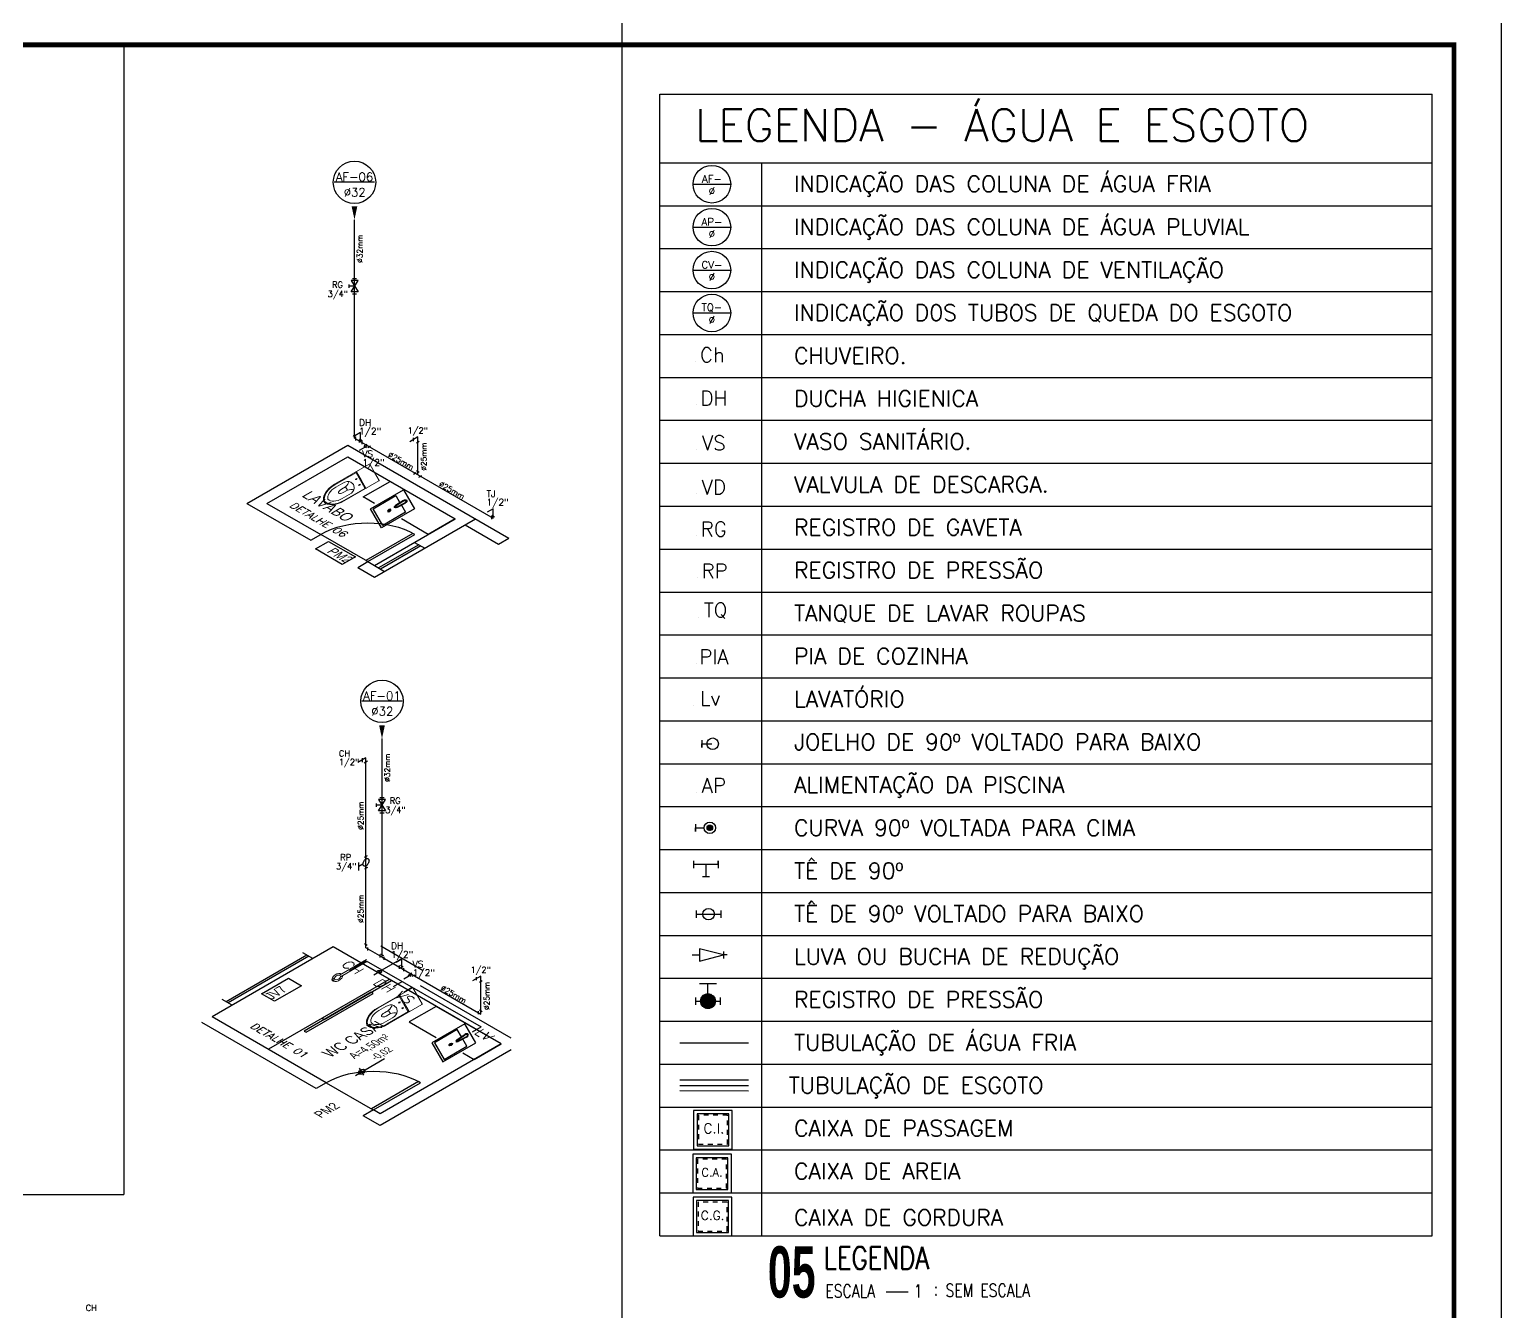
# Model space of a CAD drawing. Header units: millimetres. Extents: x 3923 to 4007, y 744 to 982.
# Drawn here: x 3976.16 to 4007.13, y 775.73 to 802.71 of the extents above; entities that cross this region are included whole.
import ezdxf
from ezdxf.enums import TextEntityAlignment as Align

# ---------------------------------------------------------------- set-up
doc = ezdxf.new("R2010")
doc.units = ezdxf.units.MM
doc.header["$LTSCALE"] = 20
for name, pattern in [('HIDDEN', [0.375, 0.25, -0.125]), ('HIDDEN2', [0.1875, 0.125, -0.0625]), ('HIDDENX2', [0.75, 0.5, -0.25])]:
    doc.linetypes.add(name, pattern=pattern)
for name, color, linetype in [('A-PEN-B', 5, 'Continuous'), ('A-PEN-R', 1, 'Continuous'), ('A-PEN-Y', 2, 'Continuous'), ('AF', 5, 'Continuous'), ('CONEXAO_AG_FRIA', 2, 'Continuous'), ('CONEXÃO_HIDRÁULICA', 2, 'Continuous'), ('Diametro', 2, 'Continuous'), ('E-txt-g', 3, 'Continuous'), ('Eixo', 4, 'HIDDENX2'), ('Esgoto', 5, 'Continuous'), ('HIDRO 01', 4, 'Continuous'), ('HIDROGRAFIA', 4, 'Continuous'), ('HIDROSSANITÁRIO', 8, 'Continuous'), ("LINHA - PROJETU'S", 1, 'Continuous'), ('MOB', 251, 'Continuous'), ("PRANCHA - PROJETU'S", 7, 'Continuous'), ('Prumadas_L', 1, 'Continuous'), ('Prumadas_Q', 3, 'Continuous'), ('Prumadas_T', 2, 'Continuous'), ('TUBULAÇÃO_ESGOTO', 5, 'Continuous'), ('TUBULAÇÃO_HIDRÁULICA', 5, 'Continuous'), ('TXT_0', 7, 'Continuous'), ('TXT_1', 2, 'Continuous'), ('TXT_2', 6, 'Continuous')]:
    doc.layers.add(name, color=color, linetype=linetype)
doc.layers.add('E-Lay-9', color=9, linetype='Continuous', lineweight=9)
doc.layers.add('E-Txt-W', color=7, linetype='Continuous', lineweight=20)
doc.styles.add('ADITIVOCAD', font='ROMANS.shx')
doc.styles.add('F2', font='ARIALN.TTF')
doc.styles.add('R80', font='simplex.shx', dxfattribs={"height": 12})
doc.styles.add('REG140', font='romans.shx', dxfattribs={"width": 0.8, "height": 0.35})
doc.styles.add('REG60', font='romans.shx', dxfattribs={"width": 0.8, "height": 0.15})
doc.styles.add('REG80', font='romans.shx', dxfattribs={"width": 0.8, "height": 0.2})
doc.styles.add('ROMANS', font='romans__.ttf', dxfattribs={"height": 0.1})
doc.styles.add('SANSSERIF2', font='sanssb__.ttf', dxfattribs={"width": 0.8})
doc.styles.get("Standard").update_dxf_attribs({"font": 'arial.ttf'})

# ---------------------------------------------------------------- blocks, each defined once
blk = doc.blocks.new('ADFSGASDFG')
at = {"layer": "PRANCHA - PROJETU'S", "color": 1}
blk.add_line((360.678, 47.946), (360.678, 107.346), dxfattribs=at)
at = {"layer": "PRANCHA - PROJETU'S", "color": 4, "const_width": 0.1}
blk.add_lwpolyline([(279.078, 106.346), (359.678, 106.346), (359.678, 48.946), (279.078, 48.946)], close=True, dxfattribs=at)
blk = doc.blocks.new('CRBODADOSÇ')
at = {"layer": "PRANCHA - PROJETU'S", "color": 3}
blk.add_line((164.825, 196.917), (165.288, 196.917), dxfattribs=at)
at = {"layer": "PRANCHA - PROJETU'S", "color": 3, "style": 'REG80', "width": 0.8}
for s, p in [('ESCALA', (163.548, 196.799)), ('1', (165.407, 196.799)), (':', (165.829, 196.842))]:
    blk.add_text(s, height=0.27, dxfattribs=at).set_placement(p)
at = {"layer": "PRANCHA - PROJETU'S", "color": 2, "style": 'REG140', "width": 0.8}
for tag, p in [('PROJETO', (163.521, 198.067)), ('DESENHO', (163.516, 197.395))]:
    blk.add_attdef(tag, p, '', height=0.472, dxfattribs=at)
at = {"layer": "PRANCHA - PROJETU'S", "style": 'SANSSERIF2', "width": 0.6}
blk.add_attdef('00', text='', height=1.08, dxfattribs=at).set_placement((162.84, 196.795), align=Align.CENTER)
at = {"layer": "PRANCHA - PROJETU'S", "color": 3, "style": 'REG80', "width": 0.8}
blk.add_attdef('ESCALA', (166.075, 196.813), '', height=0.27, dxfattribs=at)
blk = doc.blocks.new('Adh_Afn')
blk.add_line((-0.25, 0), (0.25, 0))
blk.add_circle((0, 0), 0.25)
at = {"flags": 8}
for tag, p in [('$AF', (0, 0.07)), ('$DIAM', (0, -0.091))]:
    blk.add_attdef(tag, text='', height=0.1, dxfattribs=at).set_placement(p, align=Align.MIDDLE)
blk = doc.blocks.new('ADH_HIUTILIZ1')
blk.add_line((0.12, 0), (0.12, 0))
at = {"flags": 8}
blk.add_attdef('$N', text='', height=0.09, dxfattribs=at).set_placement((0.2262, 0.0422), align=Align.MIDDLE)
blk = doc.blocks.new('Adh_cx_j90b')
blk.add_lwpolyline([(-0.068, 0.0225), (-0.068, -0.0225), (-0.068, 0), (-0.0056, 0)])
blk.add_circle((0, 0), 0.0359)
blk = doc.blocks.new('Adh_cx_c90c')
h = blk.add_hatch()
h.set_pattern_fill('_U', color=256, scale=0.002, angle=45, style=0, double=1, pattern_type=0)
h.set_pattern_definition([(45, (-6.0733674, -5.0413484), (-0.00141421356, 0.00141421356), []), (135, (-6.0733674, -5.0413484), (-0.00141421356, -0.00141421356), [])])
h.paths.add_polyline_path([(-0.017, 0, 1), (0.017, 0, 1)])
blk.add_lwpolyline([(-0.088, 0.0225), (-0.088, -0.0225), (-0.088, 0), (-0.0359, 0)])
for radius in [0.0359, 0.017]:
    blk.add_circle((0, 0), radius)
blk = doc.blocks.new('Adh_cx_te90')
for p, q in [((-0.075, -0.0225), (-0.075, 0.0225)), ((0.075, 0), (-0.075, 0)), ((0, -0.075), (0, 0)), ((0.075, 0), (0.075, 0.0225)), ((0.075, 0.0225), (0.075, -0.0225)), ((-0.0225, -0.075), (0.0225, -0.075))]:
    blk.add_line(p, q)
blk = doc.blocks.new('Adh_cx_te90b')
for p, q in [((-0.078, 0.0225), (-0.078, -0.0225)), ((-0.078, 0), (0.078, 0)), ((0.078, -0.0225), (0.078, 0.0225))]:
    blk.add_line(p, q)
blk.add_circle((0, 0), 0.0359)
blk = doc.blocks.new('Adh_cx_lvr')
for p, q in [((0, 0), (-0.15, 0.0375)), ((-0.15, 0.0375), (-0.15, -0.0375)), ((-0.15, -0.0375), (0, 0)), ((0, 0.0225), (0, -0.0225)), ((-0.195, 0), (-0.15, 0)), ((0.0225, 0), (0, 0))]:
    blk.add_line(p, q)
blk = doc.blocks.new('Adh_acs_rg')
h = blk.add_hatch()
h.set_pattern_fill('_U', color=256, scale=0.002, angle=45, style=0, double=1)
h.set_pattern_definition([(45, (-7.4131718, -5.1711377), (-0.00141421356, 0.00141421356), []), (135, (-7.4131718, -5.1711377), (-0.00141421356, -0.00141421356), [])])
h.paths.add_polyline_path([(-0.046, 0, 1), (0.046, 0, 1)])
for p, q in [((0.0525, 0.1082), (-0.0525, 0.1082)), ((0, 0.046), (0, 0.1082)), ((-0.078, 0.0225), (-0.078, -0.0225)), ((0.078, -0.0225), (0.078, 0.0225)), ((-0.078, 0), (-0.046, 0)), ((0.046, 0), (0.078, 0))]:
    blk.add_line(p, q)
blk.add_circle((0, 0), 0.046)
blk = doc.blocks.new('Adhs_RefTbl')
at = {"color": 0, "linetype": 'ByBlock', "ltscale": 0.5}
blk.add_line((-0.321, 0), (0.321, 0), dxfattribs=at)
blk = doc.blocks.new('inp_cx')
for p, q in [((40, 40), (-40, 40)), ((-40, 40), (-40, -40)), ((40, -40), (40, 40)), ((-40, -40), (40, -40))]:
    blk.add_line(p, q)
at = {"color": 1, "linetype": 'Continuous', "ltscale": 0.5}
for p, q in [((33, 33), (-33, 33)), ((-33, 33), (-33, -33)), ((33, -33), (33, 33)), ((-33, -33), (33, -33))]:
    blk.add_line(p, q, dxfattribs=at)
at = {"color": 1, "linetype": 'HIDDEN', "ltscale": 0.5}
for p, q in [((30, 30), (-30, 30)), ((-30, 30), (-30, -30)), ((30, -30), (30, 30)), ((-30, -30), (30, -30))]:
    blk.add_line(p, q, dxfattribs=at)
at = {"style": 'R80'}
blk.add_text('C.I.', height=20.59, dxfattribs=at).set_placement((-19.6, -7.5))
blk = doc.blocks.new('_cxgordu')
for p, q in [((40, 40), (-40, 40)), ((-40, 40), (-40, -40)), ((40, -40), (40, 40)), ((-40, -40), (40, -40))]:
    blk.add_line(p, q)
at = {"color": 1, "linetype": 'Continuous', "ltscale": 0.5}
for p, q in [((33, 33), (-33, 33)), ((-33, 33), (-33, -33)), ((33, -33), (33, 33)), ((-33, -33), (33, -33))]:
    blk.add_line(p, q, dxfattribs=at)
at = {"color": 1, "linetype": 'HIDDEN', "ltscale": 0.5}
for p, q in [((30, 30), (-30, 30)), ((-30, 30), (-30, -30)), ((30, -30), (30, 30)), ((-30, -30), (30, -30))]:
    blk.add_line(p, q, dxfattribs=at)
at = {"style": 'R80'}
blk.add_text('C.G.', height=18.48, dxfattribs=at).set_placement((-24.3, -6.9))
blk = doc.blocks.new('_cxareia')
for p, q in [((40, 40), (-40, 40)), ((-40, 40), (-40, -40)), ((40, -40), (40, 40)), ((-40, -40), (40, -40))]:
    blk.add_line(p, q)
at = {"color": 1, "linetype": 'Continuous', "ltscale": 0.5}
for p, q in [((33, 33), (-33, 33)), ((-33, 33), (-33, -33)), ((33, -33), (33, 33)), ((-33, -33), (33, -33))]:
    blk.add_line(p, q, dxfattribs=at)
at = {"color": 1, "linetype": 'HIDDEN', "ltscale": 0.5}
for p, q in [((30, 30), (-30, 30)), ((-30, 30), (-30, -30)), ((30, -30), (30, 30)), ((-30, -30), (30, -30))]:
    blk.add_line(p, q, dxfattribs=at)
at = {"style": 'R80'}
blk.add_text('C.A.', height=17.28, dxfattribs=at).set_placement((-22, -6.1))
blk = doc.blocks.new('TXT-AMB75')
at = {"layer": 'E-txt-g', "style": 'REG80', "width": 0.8, "flags": 8}
blk.add_attdef('TXT', text='', height=0.2, dxfattribs=at).set_placement((0.005, 0.296), align=Align.CENTER)
at = {"layer": 'E-Txt-W', "style": 'REG60', "width": 0.8, "flags": 8}
blk.add_attdef('TXT', text='', height=0.15, dxfattribs=at).set_placement((0.005, 0.027), align=Align.CENTER)
blk = doc.blocks.new('NV')
at = {"color": 4, "linetype": 'ByBlock', "ltscale": 0.5}
for p, q in [((-1.414, -0.142), (-1.414, 0.107)), ((-1.539, -0.018), (-0.953, -0.018))]:
    blk.add_line(p, q, dxfattribs=at)
at = {"color": 4, "ltscale": 2.5}
blk.add_circle((-1.414, -0.018), 0.0622, dxfattribs=at)
at = {"color": 4}
for points in [[(-1.414, -0.018), (-1.458, 0.026), (-1.476, -0.018), (-1.472, 0.006)], [(-1.414, -0.018), (-1.414, 0.045), (-1.458, 0.026), (-1.438, 0.04)], [(-1.414, -0.018), (-1.352, -0.018), (-1.37, -0.062), (-1.357, -0.041)], [(-1.414, -0.018), (-1.37, -0.062), (-1.414, -0.08), (-1.39, -0.075)]]:
    blk.add_solid(points, dxfattribs=at)
at = {"layer": 'E-Txt-W', "color": 4, "ltscale": 2.5, "style": 'F2'}
blk.add_attdef('COTAPISO', (-1.306, 0.073), '', height=0.15, dxfattribs=at)
blk = doc.blocks.new('CUBA QUADRADA-flat-4-flat-1')
at = {"layer": 'MOB'}
blk.add_lwpolyline([(0, -0.2), (0.4, -0.2), (0.4, 0.2), (0, 0.2)], close=True, dxfattribs=at)
blk.add_lwpolyline([(0.1, -0.025), (0.1, -0.175), (0.375, -0.175), (0.375, 0.175), (0.1, 0.175), (0.1, 0.025)], dxfattribs=at)
for points in [[(0.155, -0.02), (0.055, -0.03, -1), (0.055, 0.03), (0.155, 0.02, -1)], [(0.155, -0.01), (0.055, -0.02, -1), (0.055, 0.02), (0.155, 0.01, -1)]]:
    blk.add_lwpolyline(points, format="xyb", close=True, dxfattribs=at)
for radius in [0.02, 0.0125]:
    blk.add_circle((0.238, 0), radius, dxfattribs=at)
blk = doc.blocks.new('vaso-s')
at = {"layer": 'E-Lay-9', "color": 8}
for p, q in [((0, 0.17), (0, 0)), ((0.426, 0.175), (0.005, 0.175)), ((0.16, 0.17), (0.16, 0.17)), ((0.16, 0.17), (0.16, 0)), ((0.426, 0.165), (0.165, 0.165)), ((0.17, 0), (0.17, 0.16)), ((0.213, 0.06), (0.189, 0.06)), ((0.201, 0.048), (0.201, 0.072)), ((0.341, 0.035), (0.341, 0)), ((0.391, 0.035), (0.341, 0.035)), ((0.431, 0.12), (0.346, 0.12)), ((0, -0.17), (0, 0)), ((0.16, -0.17), (0.16, 0)), ((0.17, 0), (0.17, -0.16)), ((0.213, -0.06), (0.189, -0.06)), ((0.201, -0.048), (0.201, -0.072)), ((0.341, -0.035), (0.341, 0)), ((0.391, -0.035), (0.341, -0.035)), ((0.431, -0.12), (0.346, -0.12)), ((0.426, -0.175), (0.005, -0.175)), ((0.16, -0.17), (0.16, -0.17)), ((0.426, -0.165), (0.165, -0.165))]:
    blk.add_line(p, q, dxfattribs=at)
for centre in [(0.201, 0.06), (0.201, -0.06)]:
    blk.add_circle(centre, 0.005, dxfattribs=at)
for centre, radius, start, end in [((0.005, 0.17), 0.005, 90, 180), ((0.155, 0.17), 0.005, 0, 90), ((0.165, 0.17), 0.00495, 180, 270), ((0.165, 0.16), 0.00495, 0, 90), ((0.426, -0.015), 0.19, 4.5281, 90), ((0.426, -0.015), 0.18, 4.7802, 90), ((0.518, -0.015), 0.262, 163.0355, 176.7233), ((0.346, 0.038), 0.0825, 90, 163.0355), ((0.375, 0.136), 0.107, 206.9395, 250.9647), ((0.391, -0.015), 0.05, 17.4576, 90), ((0.431, -0.015), 0.135, 6.3794, 90), ((0.518, 0.015), 0.262, 183.2767, 196.9645), ((0.346, -0.038), 0.0825, 196.9645, 270), ((0.375, -0.136), 0.107, 109.0353, 153.0605), ((0.391, 0.015), 0.05, 270, 342.5424), ((0.426, 0.015), 0.19, 270, 355.4719), ((0.426, 0.015), 0.18, 270, 355.2198), ((0.431, 0.015), 0.135, 270, 353.6206), ((0.005, -0.17), 0.005, 180, 270), ((0.155, -0.17), 0.005, 270, 0), ((0.165, -0.17), 0.00495, 90, 180), ((0.165, -0.16), 0.00495, 270, 0)]:
    blk.add_arc(centre, radius, start, end, dxfattribs=at)
blk = doc.blocks.new('Chuveiro')
at = {"layer": 'E-Lay-9', "color": 8}
for p, q in [((-0.031, 0.016), (-0.36, 0.016)), ((0.051, 0.016), (0.031, 0.016)), ((0.051, 0.016), (0.051, -0.016)), ((-0.031, -0.016), (-0.36, -0.016)), ((0.051, -0.016), (0.031, -0.016))]:
    blk.add_line(p, q, dxfattribs=at)
blk.add_circle((0, 0), 0.0348, dxfattribs=at)
for centre, radius, start, end in [((0, 0), 0.0624, 194.4775, 165.5225), ((0.009, 0), 0.0444, 339.4266, 20.5734)]:
    blk.add_arc(centre, radius, start, end, dxfattribs=at)
blk = doc.blocks.new('registro')
at = {"layer": 'HIDRO 01', "color": 4}
for p, q in [((4089.647, 840.402), (4089.647, 840.406)), ((4089.647, 840.391), (4089.647, 840.402)), ((4089.647, 840.38), (4089.647, 840.391)), ((4089.647, 840.376), (4089.647, 840.38)), ((4089.647, 840.376), (4089.647, 840.376)), ((4089.65, 840.44), (4089.65, 840.411)), ((4089.65, 840.396), (4089.65, 840.412)), ((4089.65, 840.396), (4089.65, 840.391)), ((4089.65, 840.391), (4089.65, 840.386)), ((4089.65, 840.386), (4089.65, 840.37)), ((4089.65, 840.342), (4089.65, 840.371)), ((4089.65, 840.368), (4089.65, 840.363)), ((4089.65, 840.363), (4089.65, 840.358)), ((4089.655, 840.441), (4089.651, 840.441)), ((4089.651, 840.341), (4089.655, 840.341)), ((4089.658, 840.441), (4089.655, 840.441)), ((4089.658, 840.341), (4089.655, 840.341)), ((4089.66, 840.44), (4089.66, 840.413)), ((4089.66, 840.396), (4089.66, 840.413)), ((4089.66, 840.391), (4089.66, 840.396)), ((4089.66, 840.386), (4089.66, 840.391)), ((4089.66, 840.386), (4089.66, 840.369)), ((4089.66, 840.342), (4089.66, 840.369)), ((4089.66, 840.363), (4089.66, 840.368)), ((4089.66, 840.358), (4089.66, 840.363)), ((4089.67, 840.401), (4089.67, 840.406)), ((4089.686, 840.401), (4089.67, 840.401)), ((4089.67, 840.391), (4089.67, 840.401)), ((4089.67, 840.381), (4089.67, 840.391)), ((4089.67, 840.376), (4089.67, 840.381)), ((4089.686, 840.38), (4089.67, 840.38)), ((4089.686, 840.391), (4089.686, 840.407)), ((4089.686, 840.407), (4089.713, 840.407)), ((4089.686, 840.375), (4089.686, 840.391)), ((4089.713, 840.375), (4089.686, 840.375)), ((4089.763, 840.417), (4089.767, 840.417)), ((4089.763, 840.391), (4089.763, 840.417)), ((4089.763, 840.365), (4089.763, 840.391)), ((4089.767, 840.365), (4089.763, 840.365)), ((4089.767, 840.391), (4089.767, 840.417)), ((4089.767, 840.365), (4089.767, 840.391))]:
    blk.add_line(p, q, dxfattribs=at)
for points in [[(4089.67, 840.406), (4089.669, 840.406), (4089.667, 840.406), (4089.665, 840.407)], [(4089.67, 840.376), (4089.669, 840.376), (4089.667, 840.376), (4089.665, 840.375)]]:
    blk.add_lwpolyline(points, dxfattribs=at)
at = {"layer": 'HIDRO 01', "color": 4, "extrusion": (0, 0, -1)}
for centre, radius, start, end in [((-4089.682, 840.391), 0.0394, 359.9957, 20.1363), ((-4089.646, 840.404), 0.000989, 20.1219, 100.1124), ((-4089.646, 840.404), 0.00099, 100.0948, 180), ((-4089.643, 840.412), 0.00681, 181.2368, 236.379), ((-4089.643, 840.37), 0.00681, 123.6059, 180), ((-4089.651, 840.44), 0.00124, 0, 90), ((-4089.655, 840.425), 0.00495, 0.026, 89.974), ((-4089.655, 840.415), 0.00495, 270.0183, 359.9819), ((-4089.655, 840.396), 0.00495, 0.026, 89.974), ((-4089.655, 840.386), 0.00495, 270.0183, 359.9819), ((-4089.655, 840.368), 0.00495, 0.026, 89.974), ((-4089.655, 840.358), 0.00495, 270.0183, 359.9819), ((-4089.655, 840.425), 0.00495, 90.0182, 179.9818), ((-4089.655, 840.415), 0.00495, 180.0183, 269.9819), ((-4089.655, 840.396), 0.00495, 90.0182, 179.9818), ((-4089.655, 840.386), 0.00495, 180.0183, 269.9819), ((-4089.655, 840.368), 0.00495, 90.0182, 179.9818), ((-4089.655, 840.358), 0.00495, 180.0183, 269.9819), ((-4089.658, 840.342), 0.00124, 180, 270), ((-4089.666, 840.413), 0.00681, 282.3599, 360), ((-4089.666, 840.369), 0.00681, 359.9998, 77.6433), ((-4089.726, 840.473), 0.0671, 236.3582, 281.4507), ((-4089.726, 840.309), 0.0671, 78.5496, 123.642)]:
    blk.add_arc(centre, radius, start, end, dxfattribs=at)
at = {"layer": 'HIDRO 01', "color": 4}
for centre, radius, start, end in [((4089.682, 840.391), 0.0394, 179.994, 200.1389), ((4089.646, 840.378), 0.00099, 200.1271, 280.0763), ((4089.646, 840.378), 0.00099, 280.0721, 0.0034), ((4089.647, 840.406), 0.000125, 123.8845, 179.9151), ((4089.647, 840.376), 0.000124, 206.7174, 236.3559), ((4089.651, 840.342), 0.00124, 179.9983, 270), ((4089.658, 840.44), 0.00124, 359.9989, 90)]:
    blk.add_arc(centre, radius, start, end, dxfattribs=at)
blk = doc.blocks.new('iso 01')
at = {"layer": 'A-PEN-B'}
blk.add_circle((0.205, 1.261, -1.83), 0.025, dxfattribs=at)
at = {"layer": 'AF'}
for p, q in [((-0.022, 1.372, -1.83), (0.068, 1.462, -1.83)), ((0.068, 1.462, -1.83), (1.277, 0.254, -1.83)), ((0.147, 1.203, -1.83), (0.237, 1.293, -1.83)), ((0.356, 0.994, -1.83), (0.446, 1.084, -1.83)), ((0.462, 0.888, -1.83), (0.552, 0.978, -1.83)), ((1.186, 0.163, -1.83), (1.277, 0.254, -1.83))]:
    blk.add_line(p, q, dxfattribs=at)
at = {"layer": 'HIDROSSANITÁRIO', "color": 8, "linetype": 'Continuous'}
for p, q in [((-0.281, 1.712, -1.83), (-1.554, 0.439, -1.83)), ((1.487, -0.056, -1.83), (-0.281, 1.712, -1.83)), ((0.311, 1.119, -1.83), (-0.961, -0.153, -1.83)), ((1.593, 0.05), (0.638, 1.004)), ((-0.458, -0.869, -1.83), (-1.66, 0.333, -1.83)), ((-0.352, -0.763, -1.83), (-1.554, 0.439, -1.83)), ((1.487, -0.056, -1.83), (0.214, -1.329, -1.83)), ((1.593, -0.162, -1.83), (0.214, -1.541, -1.83)), ((-0.352, -0.763, -1.83), (-0.458, -0.869, -1.83)), ((-0.352, -0.763, -1.83), (0.133, -1.248, -1.83)), ((0.143, -1.258, -1.83), (0.037, -1.364, -1.83)), ((0.214, -1.541, -1.83), (0.037, -1.364, -1.83)), ((0.214, -1.329, -1.83), (0.143, -1.258, -1.83))]:
    blk.add_line(p, q, dxfattribs=at)
at = {"layer": 'HIDROSSANITÁRIO', "color": 8, "linetype": 'HIDDEN2'}
for p, q in [((-0.557, 1.563, -1.83), (-1.405, 0.715, -1.83)), ((-0.493, 1.499, -1.83), (-0.599, 1.606, -1.83)), ((-0.535, 1.542, -1.83), (-1.384, 0.693, -1.83)), ((-1.342, 0.651, -1.83), (-1.448, 0.757, -1.83))]:
    blk.add_line(p, q, dxfattribs=at)
at = {"layer": 'HIDROSSANITÁRIO', "color": 8}
for points, elevation in [([(-1.033, 0.86), (-0.75, 1.143), (-0.612, 1.005), (-0.895, 0.722)], 1.83), ([(0.311, 1.119), (-0.395, 0.413), (-0.374, 0.392), (0.333, 1.098)], -1.83), ([(0.12, 0.886), (-0.586, 0.179), (-0.565, 0.158), (0.142, 0.865)], -1.83)]:
    blk.add_lwpolyline(points, close=True, dxfattribs=dict(at, elevation=elevation))
at = {"layer": 'HIDROSSANITÁRIO', "color": 8, "elevation": -1.83}
blk.add_lwpolyline([(1.085, -0.22), (1.204, -0.339), (1.487, -0.056), (0.803, 0.628), (0.52, 0.345), (0.803, 0.062)], dxfattribs=at)
at = {"layer": 'HIDROSSANITÁRIO', "color": 8, "linetype": 'Continuous', "elevation": -1.83}
blk.add_lwpolyline([(0.143, -1.258), (0.638, -0.763), (0.617, -0.742), (0.122, -1.237)], close=True, dxfattribs=at)
at = {"layer": 'HIDROSSANITÁRIO', "color": 8, "linetype": 'HIDDEN2'}
blk.add_arc((0.143, -1.258, -1.83), 0.7, 45, 135, dxfattribs=at)
at = {"layer": 'Prumadas_L'}
blk.add_line((0.237, 1.293, -1.83), (0.444, 1.501, 1.456), dxfattribs=at)
at = {"layer": 'Prumadas_Q'}
blk.add_line((0.667, 1.278, 1.456), (0.221, 1.724, 1.456), dxfattribs=at)
at = {"layer": 'AF', "rotation": 44.99999999999996}
blk.add_blockref('registro', (-2297.498, -3484.935, -1.83), dxfattribs=at)
at = {"layer": 'HIDROSSANITÁRIO', "color": 8, "xscale": -1, "rotation": 45}
for name, p in [('Chuveiro', (-0.235, 1.156, -1.83)), ('vaso-s', (0.608, 0.822, -1.83))]:
    blk.add_blockref(name, p, dxfattribs=at)
at = {"layer": 'HIDROSSANITÁRIO', "color": 8}
ref = blk.add_blockref('TXT-AMB75', (0.15, -0.156), dxfattribs=dict(at, xscale=0.7290000000000001, yscale=0.7290000000000001, zscale=0.7290000000000001, rotation=44.99999999999999))
ref.add_attrib('TXT', 'WC CASAL', dxfattribs={"layer": 'E-txt-g', "color": 2, "height": 0.1458, "rotation": 45, "style": 'F2'}).set_placement((0, 0), align=Align.CENTER)
ref.add_attrib('TXT', 'A=4,50m²', dxfattribs={"layer": 'E-Txt-W', "height": 0.1094, "rotation": 45, "style": 'F2'}).set_placement((0.139, -0.139), align=Align.CENTER)
at = {"layer": 'HIDROSSANITÁRIO', "color": 8, "rotation": 225}
blk.add_blockref('CUBA QUADRADA-flat-4-flat-1', (1.163, 0.14, -1.83), dxfattribs=at)
at = {"layer": 'HIDROSSANITÁRIO', "color": 8}
ref = blk.add_blockref('NV', (0.752, 0.181), dxfattribs=dict(at, xscale=0.6, yscale=0.6, zscale=0.6, rotation=44.99999999999999))
ref.add_attrib('COTAPISO', '-0,02', (0.172, -0.356), dxfattribs={"layer": 'E-Txt-W', "color": 4, "ltscale": 2.5, "height": 0.1, "rotation": 45, "style": 'F2'})
at = {"layer": 'Diametro', "style": 'ROMANS'}
blk.add_text('DETALHE 01', height=0.1, rotation=315, dxfattribs=at).set_placement((-0.878, -0.032, -1.83), align=Align.CENTER)
at = {"layer": 'HIDROSSANITÁRIO', "color": 8, "linetype": 'Continuous', "style": 'F2'}
for s, p in [('JV7', (-0.971, 0.879, 1.83)), ('PM2', (-0.451, -1.279))]:
    blk.add_text(s, height=0.1246, rotation=45, dxfattribs=at).set_placement(p, align=Align.TOP_LEFT)
at = {"layer": 'Prumadas_T', "style": 'ROMANS'}
for s, p in [('CH', (-0.207, 1.378, -1.83)), ('DH', (0.13, 1.043, -1.83)), ('VS', (0.352, 0.819, -1.83)), ('LV', (1.194, 0.136, -1.83))]:
    blk.add_text(s, height=0.131, rotation=315, dxfattribs=at).set_placement(p)
blk = doc.blocks.new('iso 06')
at = {"layer": 'HIDROSSANITÁRIO', "color": 8, "linetype": 'Continuous'}
for p, q in [((-1.269, 0.297), (-0.208, 1.357, 0.247)), ((-0.208, 1.357, 0.247), (1.486, -0.337, 0.247)), ((-1.057, 0.297), (-0.208, 1.145)), ((-0.208, 1.145, 0.247), (0.923, 0.014, 0.247)), ((-0.208, 1.145), (0.923, 0.014)), ((-1.269, 0.297), (-0.597, -0.375)), ((-1.057, 0.297), (-0.491, -0.269)), ((0.075, -1.047), (1.135, 0.014, 0.247)), ((0.075, -0.835), (0.923, 0.014)), ((1.029, -0.092, 0.247), (1.38, -0.443, 0.247)), ((-0.597, -0.375), (-0.491, -0.269)), ((1.38, -0.443, 0.247), (1.486, -0.337, 0.247)), ((-0.102, -0.87), (0.004, -0.764)), ((0.004, -0.764), (0.075, -0.835)), ((-0.102, -0.87), (0.075, -1.047)), ((0.075, -0.835, -0.081), (0.181, -0.941, -0.081))]:
    blk.add_line(p, q, dxfattribs=at)
at = {"layer": 'HIDROSSANITÁRIO', "color": 8}
blk.add_line((0.004, -0.764), (-0.491, -0.269), dxfattribs=at)
at = {"layer": 'HIDROSSANITÁRIO', "color": 8, "linetype": 'HIDDEN2'}
for p, q in [((0.539, -0.455, -0.081), (0.117, -0.877, -0.081)), ((0.496, -0.413, -0.081), (0.602, -0.519, -0.081)), ((0.56, -0.477, 1.041), (0.138, -0.898, 1.084))]:
    blk.add_line(p, q, dxfattribs=at)
at = {"layer": 'HIDROSSANITÁRIO', "color": 8, "linetype": 'Continuous', "elevation": 7.928}
blk.add_lwpolyline([(0.075, 0.296), (-0.044, 0.415), (0.239, 0.698), (0.923, 0.014), (0.64, -0.269), (0.358, 0.014)], dxfattribs=at)
at = {"layer": 'HIDROSSANITÁRIO', "color": 8}
for points, elevation in [([(0.004, -0.764), (0.499, -0.269), (0.478, -0.248), (-0.017, -0.743)], -0.031), ([(-0.41, -0.396), (-0.127, -0.679), (-0.265, -0.816), (-0.548, -0.533)], 0.247)]:
    blk.add_lwpolyline(points, close=True, dxfattribs=dict(at, elevation=elevation))
at = {"layer": 'HIDROSSANITÁRIO', "color": 8, "linetype": 'HIDDEN2'}
blk.add_arc((0.004, -0.764, -0.031), 0.7, 45, 135, dxfattribs=at)
at = {"layer": 'HIDROSSANITÁRIO', "color": 8, "rotation": 225}
blk.add_blockref('vaso-s', (0.074, 0.863, 7.928), dxfattribs=at)
at = {"layer": 'HIDROSSANITÁRIO', "color": 8}
ref = blk.add_blockref('TXT-AMB75', (-0.619, 0.043), dxfattribs=dict(at, xscale=0.7290000000000001, yscale=0.7290000000000001, zscale=0.7290000000000001, rotation=315))
ref.add_attrib('TXT', 'LAVABO', dxfattribs={"layer": 'E-txt-g', "color": 2, "height": 0.1458, "rotation": 315, "style": 'F2'}).set_placement((-0.464, 0.193), align=Align.CENTER)
at = {"layer": 'HIDROSSANITÁRIO', "color": 8, "xscale": -1, "rotation": 45}
blk.add_blockref('CUBA QUADRADA-flat-4-flat-1', (0.436, 0.374, 5.853), dxfattribs=at)
at = {"layer": 'Diametro', "style": 'ROMANS'}
blk.add_text('DETALHE 06', height=0.1, rotation=315, dxfattribs=at).set_placement((-0.545, -0.039, 0.247), align=Align.CENTER)
at = {"layer": 'HIDROSSANITÁRIO', "color": 8, "linetype": 'Continuous', "style": 'F2'}
blk.add_text('PM2', height=0.1246, rotation=315, dxfattribs=at).set_placement((-0.391, -0.458, 0.247), align=Align.TOP_LEFT)
blk = doc.blocks.new('*U844', base_point=(2541.5, 289.3))
at = {"linetype": 'Continuous'}
blk.add_line((2532.6, 286.6), (2532.6, 292.1), dxfattribs=at)
for p, q in [((2535.8, 298.7), (2547.3, 280)), ((2535.8, 280), (2547.3, 298.7)), ((2547.3, 298.7), (2535.8, 298.7)), ((2538.2, 302), (2544.9, 302)), ((2541.5, 289.3), (2532.6, 289.3)), ((2547.3, 280), (2535.8, 280)), ((2538.2, 276.7), (2544.9, 276.7))]:
    blk.add_line(p, q)
blk = doc.blocks.new('*U845', base_point=(2541.5, 283.9))
for p, q in [((2535.4, 277.1), (2535.4, 283.8)), ((2538.6, 275.6), (2544.4, 278.9))]:
    blk.add_line(p, q)
blk = doc.blocks.new('ADH_CXI_RG_A')
for p, q in [((0.019, 0.067), (-0.019, 0.089)), ((0, 0.078), (0, 0.046)), ((-0.019, -0.067), (0.019, -0.089)), ((0, -0.046), (0, -0.078)), ((0.04, -0.023), (0.094, -0.054)), ((0.094, -0.107), (0.094, -0.002))]:
    blk.add_line(p, q)
blk.add_lwpolyline([(0.04, -0.023, 0.064782), (0.037, -0.006, 0.052885), (0.03, 0.012, 0.05077), (0.02, 0.028, 0.057376), (0.007, 0.041, 0.075912), (-0.007, 0.049, 0.111921), (-0.02, 0.051, 0.1493), (-0.03, 0.047, 0.133827), (-0.037, 0.037, 0.091621), (-0.04, 0.023, 0.064782), (-0.037, 0.006, 0.052885), (-0.03, -0.012, 0.05077), (-0.02, -0.028, 0.057376), (-0.007, -0.041, 0.075912), (0.007, -0.049, 0.111921), (0.02, -0.051, 0.1493), (0.03, -0.047, 0.133827), (0.037, -0.037, 0.091621), (0.04, -0.023)], format="xyb", close=True)

msp = doc.modelspace()

# ---------------------------------------------------------------- linework, layer by layer
at = {"layer": 'A-PEN-R'}
for p, q in [((3978.149, 802.386), (3978.149, 778.194)), ((3988.629, 774.728), (3988.629, 802.386)), ((3947.838, 778.194), (3978.149, 778.194))]:
    msp.add_line(p, q, dxfattribs=at)
at = {"layer": 'A-PEN-Y'}
for p, q in [((3982.97, 794.166), (3983.028, 794.133)), ((3983.024, 794.125), (3983.024, 794.058)), ((3983.099, 794.081), (3983.099, 794.015)), ((3983.102, 794.094), (3983.16, 794.061)), ((3983.151, 794.051), (3983.151, 793.985)), ((3983.25, 793.903), (3983.193, 793.937)), ((3983.21, 793.951), (3983.268, 793.984)), ((3983.277, 793.912), (3983.334, 793.945)), ((3984.305, 793.427), (3984.363, 793.394)), ((3984.242, 793.354, -0.493), (3984.3, 793.388, -0.493)), ((3984.356, 793.289), (3984.414, 793.322)), ((3985.883, 792.474), (3985.883, 792.407)), ((3985.886, 792.487), (3985.944, 792.453)), ((3983.212, 783.472), (3983.269, 783.439)), ((3983.275, 783.393), (3983.275, 783.326)), ((3983.532, 783.244), (3983.532, 783.178)), ((3983.549, 783.258), (3983.607, 783.224)), ((3983.616, 783.196), (3983.616, 783.129)), ((3983.941, 783.009), (3983.941, 782.942)), ((3983.969, 783.018), (3984.026, 782.985)), ((3984.029, 782.957), (3984.029, 782.891)), ((3984.189, 782.777), (3984.131, 782.81)), ((3984.146, 782.823), (3984.204, 782.857)), ((3984.216, 782.783), (3984.274, 782.816)), ((3985.599, 782.051), (3985.599, 781.984)), ((3985.628, 782.077), (3985.686, 782.044))]:
    msp.add_line(p, q, dxfattribs=at)
at = {"layer": 'AF'}
for p, q in [((3982.999, 794.106), (3982.999, 798.706)), ((3983.129, 794.23), (3983.008, 794.16)), ((3983.129, 794.03), (3983.129, 794.23)), ((3984.334, 794.135), (3984.161, 794.035)), ((3984.334, 793.335), (3984.334, 794.135)), ((3983.271, 793.949), (3983.098, 793.849)), ((3985.914, 792.623), (3985.793, 792.553)), ((3985.914, 792.423), (3985.914, 792.623)), ((3983.578, 783.185), (3983.578, 787.785)), ((3983.241, 787.38), (3983.067, 787.28)), ((3983.241, 783.38), (3983.241, 787.38)), ((3983.996, 783.143), (3983.875, 783.073)), ((3983.996, 782.943), (3983.996, 783.143)), ((3984.208, 782.821), (3984.035, 782.721)), ((3985.657, 782.785), (3985.484, 782.685)), ((3985.657, 781.984), (3985.657, 782.785))]:
    msp.add_line(p, q, dxfattribs=at)
at = {"layer": 'CONEXÃO_HIDRÁULICA'}
for p, q in [((3984.241, 794.049), (3984.241, 794.114)), ((3984.306, 794.011), (3984.362, 794.043)), ((3985.563, 782.699), (3985.563, 782.763)), ((3985.629, 782.66), (3985.685, 782.693))]:
    msp.add_line(p, q, dxfattribs=at)
at = {"layer": 'Eixo'}
msp.add_line((3989.841, 780.483), (3991.291, 780.482), dxfattribs=at)
at = {"layer": 'Esgoto'}
for p, q in [((3982.999, 794.106), (3985.914, 792.423)), ((3983.578, 783.185), (3983.241, 783.38)), ((3983.578, 783.185), (3985.657, 781.984))]:
    msp.add_line(p, q, dxfattribs=at)
at = {"layer": "LINHA - PROJETU'S", "color": 1, "const_width": 0.03}
msp.add_lwpolyline([(3988.629, 803.386), (3988.629, 802.386)], dxfattribs=at)
at = {"layer": "PRANCHA - PROJETU'S", "color": 1}
msp.add_lwpolyline([(4006.129, 780.136), (4006.129, 802.386), (3988.629, 802.386)], dxfattribs=at)
at = {"layer": 'Prumadas_L'}
for p, q in [((3982.575, 799.505), (3983.423, 799.505)), ((3983.154, 788.584), (3984.002, 788.584))]:
    msp.add_line(p, q, dxfattribs=at)
for points in [[(3982.999, 798.706), (3982.939, 798.987), (3983.059, 798.987)], [(3983.578, 787.785), (3983.518, 788.066), (3983.638, 788.066)]]:
    msp.add_solid(points, dxfattribs=at)
at = {"layer": 'Prumadas_Q'}
for centre in [(3982.999, 799.493), (3983.578, 788.572)]:
    msp.add_circle(centre, 0.446, dxfattribs=at)
at = {"layer": 'TUBULAÇÃO_ESGOTO'}
for p, q in [((3991.291, 780.595), (3989.841, 780.596)), ((3991.291, 780.369), (3989.841, 780.37))]:
    msp.add_line(p, q, dxfattribs=at)
at = {"layer": 'TXT_1'}
for p, q in [((3989.423, 777.321), (3989.423, 801.35)), ((3989.423, 801.35), (4005.67, 801.35)), ((3989.423, 777.321), (3989.423, 801.35)), ((4005.67, 777.321), (4005.67, 801.35)), ((3989.423, 799.905), (4005.67, 799.905)), ((3991.569, 777.321), (3991.569, 799.905)), ((3989.423, 799.001), (4005.67, 799.001)), ((3989.423, 798.098), (4005.67, 798.098)), ((3989.423, 797.195), (4005.67, 797.195)), ((3989.423, 796.291), (4005.67, 796.291)), ((3989.423, 795.388), (4005.67, 795.388)), ((3989.423, 794.485), (4005.67, 794.485)), ((3989.423, 793.581), (4005.67, 793.581)), ((3989.423, 792.678), (4005.67, 792.678)), ((3989.423, 791.775), (4005.67, 791.775)), ((3989.423, 790.871), (4005.67, 790.871)), ((3989.423, 789.968), (4005.67, 789.968)), ((3989.423, 789.064), (4005.67, 789.064)), ((3989.423, 788.161), (4005.67, 788.161)), ((3989.423, 787.258), (4005.67, 787.258)), ((3989.423, 786.354), (4005.67, 786.354)), ((3989.423, 786.354), (4005.67, 786.354)), ((3989.423, 785.451), (4005.67, 785.451)), ((3989.423, 784.548), (4005.67, 784.548)), ((3989.423, 783.644), (4005.67, 783.644)), ((3989.423, 782.741), (4005.67, 782.741)), ((3989.423, 781.838), (4005.67, 781.838)), ((3989.423, 781.838), (4005.67, 781.838)), ((3989.423, 780.934), (4005.67, 780.934)), ((3989.423, 780.031), (4005.67, 780.031)), ((3989.423, 779.128), (4005.67, 779.128)), ((3989.423, 778.224), (4005.67, 778.224)), ((3989.423, 777.321), (4005.67, 777.321))]:
    msp.add_line(p, q, dxfattribs=at)

# ---------------------------------------------------------------- block references
at = {"layer": 'CONEXAO_AG_FRIA'}
for name, p, xscale, yscale, zscale in [('*U844', (3982.999, 797.306), 0.01280000000042492, 0.01280000000042492, 1.28), ('*U845', (3983.241, 787.375), 0.01200000000062573, 0.01200000000062573, 1.2), ('*U844', (3983.578, 786.385), 0.01280000000042492, 0.01280000000042492, 1.28)]:
    msp.add_blockref(name, p, dxfattribs=dict(at, xscale=xscale, yscale=yscale, zscale=zscale))
at = {"layer": 'CONEXÃO_HIDRÁULICA', "xscale": -1.600000000000364, "yscale": 1.599999999999909, "zscale": 1.6}
msp.add_blockref('ADH_CXI_RG_A', (3983.241, 785.18), dxfattribs=at)
at = {"layer": 'Esgoto', "xscale": 2, "yscale": 1.1547, "zscale": 2}
for name, p in [('iso 06', (3983.272, 792.392, -0.493)), ('iso 01', (3983.11, 781.424))]:
    msp.add_blockref(name, p, dxfattribs=at)
at = {"layer": 'HIDROGRAFIA', "xscale": 0.01016275671760874, "yscale": 0.01016275671658174, "zscale": 0.01016275671656531}
for name, p in [('inp_cx', (3990.54, 779.554)), ('_cxareia', (3990.521, 778.631)), ('_cxgordu', (3990.531, 777.727))]:
    msp.add_blockref(name, p, dxfattribs=at)
at = {"layer": "PRANCHA - PROJETU'S", "color": 1}
msp.add_blockref('ADFSGASDFG', (3646.451, 696.04), dxfattribs=at)
at = {"layer": "PRANCHA - PROJETU'S"}
msp.add_blockref('CRBODADOSÇ', (3829.357, 579.226), dxfattribs=at).add_auto_attribs({'ESCALA': 'SEM ESCALA', 'DESENHO': 'LEGENDA', '00': '05'})
at = {"layer": 'TUBULAÇÃO_HIDRÁULICA', "xscale": 2.258390381458958, "yscale": 2.258390381458958, "zscale": 2.258390381458958}
msp.add_blockref('Adhs_RefTbl', (3990.566, 781.386), dxfattribs=at)
at = {"layer": 'TXT_1'}
ref = msp.add_blockref('Adh_Afn', (3990.518, 799.453), dxfattribs=dict(at, xscale=1.58087326702086, yscale=1.58087326702086, zscale=1.58087326702086))
ref.add_attrib('$AF', 'AF-', dxfattribs={"layer": '0', "height": 0.1581, "style": 'ADITIVOCAD', "flags": 8}).set_placement((3990.518, 799.564), align=Align.MIDDLE)
ref.add_attrib('$DIAM', '%%C', dxfattribs={"layer": '0', "height": 0.1581, "style": 'ADITIVOCAD', "flags": 8}).set_placement((3990.518, 799.309), align=Align.MIDDLE)
ref = msp.add_blockref('Adh_Afn', (3990.518, 798.55), dxfattribs=dict(at, xscale=1.58087326702086, yscale=1.58087326702086, zscale=1.58087326702086))
ref.add_attrib('$AF', 'AP-', dxfattribs={"layer": '0', "height": 0.1581, "style": 'ADITIVOCAD', "flags": 8}).set_placement((3990.518, 798.661), align=Align.MIDDLE)
ref.add_attrib('$DIAM', '%%C', dxfattribs={"layer": '0', "height": 0.1581, "style": 'ADITIVOCAD', "flags": 8}).set_placement((3990.518, 798.406), align=Align.MIDDLE)
ref = msp.add_blockref('Adh_Afn', (3990.518, 797.646), dxfattribs=dict(at, xscale=1.58087326702086, yscale=1.58087326702086, zscale=1.58087326702086))
ref.add_attrib('$AF', 'CV-', dxfattribs={"layer": '0', "height": 0.1581, "style": 'ADITIVOCAD', "flags": 8}).set_placement((3990.518, 797.757), align=Align.MIDDLE)
ref.add_attrib('$DIAM', '%%C', dxfattribs={"layer": '0', "height": 0.1581, "style": 'ADITIVOCAD', "flags": 8}).set_placement((3990.518, 797.503), align=Align.MIDDLE)
ref = msp.add_blockref('Adh_Afn', (3990.518, 796.743), dxfattribs=dict(at, xscale=1.58087326702086, yscale=1.58087326702086, zscale=1.58087326702086))
ref.add_attrib('$AF', 'TQ-', dxfattribs={"layer": '0', "height": 0.1581, "style": 'ADITIVOCAD', "flags": 8}).set_placement((3990.518, 796.854), align=Align.MIDDLE)
ref.add_attrib('$DIAM', '%%C', dxfattribs={"layer": '0', "height": 0.1581, "style": 'ADITIVOCAD', "flags": 8}).set_placement((3990.518, 796.599), align=Align.MIDDLE)
ref = msp.add_blockref('ADH_HIUTILIZ1', (3989.761, 795.718), dxfattribs=dict(at, xscale=3.387585572188437, yscale=3.387585572188437, zscale=3.387585572188437))
ref.add_attrib('$N', 'Ch', dxfattribs={"layer": '0', "height": 0.3049, "style": 'ADITIVOCAD', "flags": 8}).set_placement((3990.527, 795.861), align=Align.MIDDLE)
ref = msp.add_blockref('ADH_HIUTILIZ1', (3989.791, 794.808), dxfattribs=dict(at, xscale=3.387585572188437, yscale=3.387585572188437, zscale=3.387585572188437))
ref.add_attrib('$N', 'DH', dxfattribs={"layer": '0', "height": 0.3049, "style": 'ADITIVOCAD', "flags": 8}).set_placement((3990.558, 794.951), align=Align.MIDDLE)
ref = msp.add_blockref('ADH_HIUTILIZ1', (3989.791, 793.866), dxfattribs=dict(at, xscale=3.387585572188437, yscale=3.387585572188437, zscale=3.387585572188437))
ref.add_attrib('$N', 'VS', dxfattribs={"layer": '0', "height": 0.3049, "style": 'ADITIVOCAD', "flags": 8}).set_placement((3990.558, 794.009), align=Align.MIDDLE)
ref = msp.add_blockref('ADH_HIUTILIZ1', (3989.791, 792.936), dxfattribs=dict(at, xscale=3.387585572188437, yscale=3.387585572188437, zscale=3.387585572188437))
ref.add_attrib('$N', 'VD', dxfattribs={"layer": '0', "height": 0.3049, "style": 'ADITIVOCAD', "flags": 8}).set_placement((3990.558, 793.079), align=Align.MIDDLE)
ref = msp.add_blockref('ADH_HIUTILIZ1', (3989.791, 792.052), dxfattribs=dict(at, xscale=3.387585572188437, yscale=3.387585572188437, zscale=3.387585572188437))
ref.add_attrib('$N', 'RG', dxfattribs={"layer": '0', "height": 0.3049, "style": 'ADITIVOCAD', "flags": 8}).set_placement((3990.558, 792.195), align=Align.MIDDLE)
ref = msp.add_blockref('ADH_HIUTILIZ1', (3989.808, 791.172), dxfattribs=dict(at, xscale=3.387585572188437, yscale=3.387585572188437, zscale=3.387585572188437))
ref.add_attrib('$N', 'RP', dxfattribs={"layer": '0', "height": 0.3049, "style": 'ADITIVOCAD', "flags": 8}).set_placement((3990.575, 791.315), align=Align.MIDDLE)
ref = msp.add_blockref('ADH_HIUTILIZ1', (3989.83, 790.334), dxfattribs=dict(at, xscale=3.387585572188437, yscale=3.387585572188437, zscale=3.387585572188437))
ref.add_attrib('$N', 'TQ', dxfattribs={"layer": '0', "height": 0.3049, "style": 'ADITIVOCAD', "flags": 8}).set_placement((3990.596, 790.477), align=Align.MIDDLE)
ref = msp.add_blockref('ADH_HIUTILIZ1', (3989.791, 789.365), dxfattribs=dict(at, xscale=3.387585572188437, yscale=3.387585572188437, zscale=3.387585572188437))
ref.add_attrib('$N', 'PIA', dxfattribs={"layer": '0', "height": 0.3049, "style": 'ADITIVOCAD', "flags": 8}).set_placement((3990.558, 789.508), align=Align.MIDDLE)
ref = msp.add_blockref('ADH_HIUTILIZ1', (3989.714, 788.492), dxfattribs=dict(at, xscale=3.387585572188437, yscale=3.387585572188437, zscale=3.387585572188437))
ref.add_attrib('$N', 'Lv', dxfattribs={"layer": '0', "height": 0.3049, "style": 'ADITIVOCAD', "flags": 8}).set_placement((3990.48, 788.635), align=Align.MIDDLE)
at = {"layer": 'TXT_1', "xscale": 3.387585572188437, "yscale": 3.387585572188437, "zscale": 3.387585572188437}
for name, p in [('Adh_cx_j90b', (3990.534, 787.677)), ('Adh_cx_c90c', (3990.474, 785.909)), ('Adh_cx_te90', (3990.394, 785.137)), ('Adh_cx_te90b', (3990.448, 784.092)), ('Adh_cx_lvr', (3990.765, 783.232)), ('Adh_acs_rg', (3990.435, 782.26))]:
    msp.add_blockref(name, p, dxfattribs=at)
at = {"layer": 'TXT_1'}
ref = msp.add_blockref('ADH_HIUTILIZ1', (3989.791, 786.655), dxfattribs=dict(at, xscale=3.387585572188437, yscale=3.387585572188437, zscale=3.387585572188437))
ref.add_attrib('$N', 'AP', dxfattribs={"layer": '0', "height": 0.3049, "style": 'ADITIVOCAD', "flags": 8}).set_placement((3990.558, 786.798), align=Align.MIDDLE)

# ---------------------------------------------------------------- texts
at = {"layer": 'CONEXAO_AG_FRIA', "style": 'ROMANS'}
for s, height, p in [('3/4"', 0.128, (3982.434, 797.08)), ('RG', 0.128, (3982.527, 797.276)), ('DH', 0.14, (3983.092, 794.366)), ('1/2"', 0.14, (3983.092, 794.186)), ('1/2"', 0.128, (3984.116, 794.206)), ('VS', 0.14, (3983.164, 793.708, 15.362)), ('1/2"', 0.14, (3983.164, 793.528, 15.362)), ('TJ', 0.14, (3985.776, 792.869)), ('1/2"', 0.14, (3985.776, 792.689)), ('CH', 0.128, (3982.671, 787.409)), ('1/2"', 0.128, (3982.671, 787.229)), ('3/4"', 0.128, (3983.647, 786.22)), ('RG', 0.128, (3983.74, 786.416)), ('RP', 0.128, (3982.7, 785.223)), ('3/4"', 0.128, (3982.612, 785.035)), ('DH', 0.14, (3983.768, 783.355)), ('1/2"', 0.14, (3983.768, 783.175)), ('VS', 0.14, (3984.223, 782.97)), ('1/2"', 0.14, (3984.223, 782.79)), ('1/2"', 0.128, (3985.439, 782.856)), ('CH', 0.128, (3977.344, 775.741))]:
    msp.add_text(s, height=height, dxfattribs=at).set_placement(p)
at = {"layer": 'Diametro', "style": 'ROMANS'}
for s, rotation, p in [('%%C32mm', 90, (3983.167, 798.093)), ('%%C25mm', 330, (3983.949, 793.581)), ('%%C25mm', 90, (3984.516, 793.719)), ('%%C25mm', 330, (3985.02, 792.963)), ('%%C32mm', 90, (3983.746, 787.172)), ('%%C25mm', 90, (3983.187, 786.162)), ('%%C25mm', 90, (3983.188, 784.203)), ('%%C25mm', 330, (3985.057, 782.355)), ('%%C25mm', 90, (3985.838, 782.369))]:
    msp.add_text(s, height=0.1152, rotation=rotation, dxfattribs=at).set_placement(p, align=Align.CENTER)
at = {"layer": 'Prumadas_T', "style": 'ROMANS'}
for s, p in [('AF-06', (3982.999, 799.517)), ('%%C32', (3983.005, 799.193)), ('AF-01', (3983.578, 788.596)), ('%%C32', (3983.584, 788.272))]:
    msp.add_text(s, height=0.18, dxfattribs=at).set_placement(p, align=Align.CENTER)
at = {"layer": 'TXT_0', "style": 'ADITIVOCAD'}
for s, height, p in [('INDICAÇÃO DAS COLUNA DE ÁGUA FRIA', 0.33876, (3992.246, 799.29)), ('INDICAÇÃO DAS COLUNA DE ÁGUA PLUVIAL', 0.33876, (3992.246, 798.386)), ('INDICAÇÃO DAS COLUNA DE VENTILAÇÃO', 0.33876, (3992.246, 797.483)), ('INDICAÇÃO D0S TUBOS DE QUEDA DO ESGOTO', 0.33876, (3992.246, 796.58)), ('CHUVEIRO.', 0.3388, (3992.246, 795.676)), ('DUCHA HIGIENICA', 0.33876, (3992.246, 794.773)), ('VASO SANITÁRIO.', 0.33876, (3992.246, 793.87)), ('VALVULA DE DESCARGA.', 0.33876, (3992.246, 792.966)), ('REGISTRO DE GAVETA', 0.33876, (3992.246, 792.063)), ('REGISTRO DE PRESSÃO', 0.33876, (3992.246, 791.16)), ('TANQUE DE LAVAR ROUPAS', 0.33876, (3992.246, 790.256)), ('PIA DE COZINHA', 0.33876, (3992.246, 789.353)), ('LAVATÓRIO', 0.3388, (3992.246, 788.449)), ('JOELHO DE 90º VOLTADO PARA BAIXO', 0.33876, (3992.246, 787.546)), ('ALIMENTAÇÃO DA PISCINA', 0.33876, (3992.246, 786.643)), ('CURVA 90º VOLTADA PARA CIMA', 0.33876, (3992.246, 785.739)), ('TÊ DE 90º', 0.3388, (3992.246, 784.836)), ('TÊ DE 90º VOLTADO PARA BAIXO', 0.33876, (3992.246, 783.933)), ('LUVA OU BUCHA DE REDUÇÃO', 0.33876, (3992.246, 783.029)), ('REGISTRO DE PRESSÃO', 0.33876, (3992.246, 782.126)), ('TUBULAÇÃO DE ÁGUA FRIA', 0.33876, (3992.246, 781.223)), ('TUBULAÇÃO DE ESGOTO', 0.33876, (3992.135, 780.319)), ('CAIXA DE PASSAGEM', 0.33876, (3992.246, 779.416)), ('CAIXA DE AREIA', 0.33876, (3992.246, 778.513)), ('CAIXA DE GORDURA', 0.33876, (3992.246, 777.538))]:
    msp.add_text(s, height=height, dxfattribs=at).set_placement(p)
at = {"layer": 'TXT_2', "style": 'ADITIVOCAD'}
msp.add_text('LEGENDA - ÁGUA E ESGOTO', height=0.67752, dxfattribs=at).set_placement((3990.161, 800.356))

doc.saveas('drawing.dxf')
